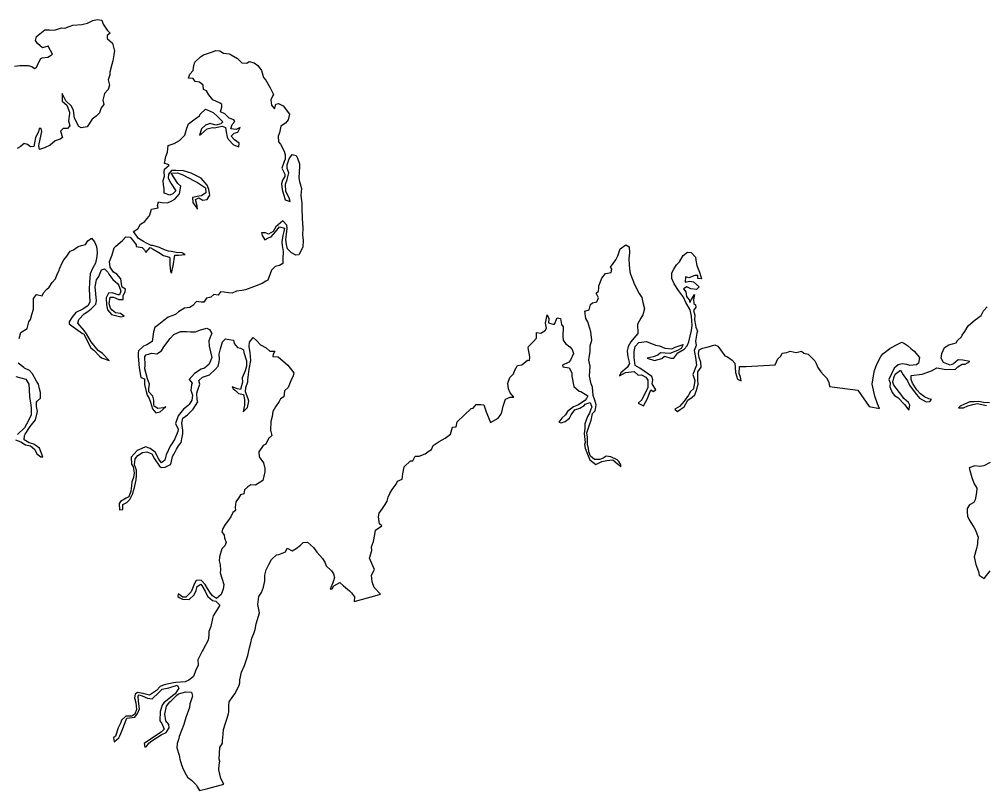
# Model space of a CAD drawing. Extents: x -74 to -34.8, y -33.8 to 5.3.
# Drawn here: x -45.457 to -44.897, y -1.737 to -1.29 of the extents above; entities that cross this region are included whole.
import ezdxf

# ---------------------------------------------------------------- set-up
doc = ezdxf.new("R2010")
doc.units = 0
doc.header["$LTSCALE"] = 2
doc.layers.add('UFEBRASIL', color=7, linetype='Continuous')

msp = doc.modelspace()

# ---------------------------------------------------------------- linework, layer by layer
at = {"layer": 'UFEBRASIL'}
for points in [[(-45.46014, -1.31677), (-45.45703, -1.31644), (-45.45502, -1.31635), (-45.45208, -1.31635), (-45.44997, -1.31687), (-45.44844, -1.31805), (-45.44732, -1.31744), (-45.44622, -1.31472), (-45.44476, -1.31231), (-45.44403, -1.31195), (-45.44072, -1.31158), (-45.43987, -1.3109), (-45.43814, -1.30983), (-45.44048, -1.30512), (-45.44383, -1.30617), (-45.44678, -1.30358), (-45.4479, -1.30186), (-45.44738, -1.29955), (-45.44255, -1.2957), (-45.43974, -1.29568), (-45.43692, -1.29588), (-45.4329, -1.29452), (-45.43093, -1.29469), (-45.42844, -1.29368), (-45.42618, -1.29296), (-45.4211, -1.29257), (-45.41781, -1.29186), (-45.41462, -1.29027), (-45.41218, -1.28961), (-45.40952, -1.29008), (-45.40876, -1.29247), (-45.40636, -1.29588), (-45.40463, -1.29757), (-45.40644, -1.29903), (-45.40631, -1.30077), (-45.40322, -1.30349), (-45.40226, -1.30727), (-45.40216, -1.3077), (-45.40252, -1.31017), (-45.40316, -1.31365), (-45.40369, -1.31575), (-45.40479, -1.32014), (-45.40491, -1.32181), (-45.40575, -1.32475), (-45.4051, -1.32767), (-45.40581, -1.33034), (-45.40789, -1.33264), (-45.40893, -1.3365), (-45.40829, -1.33902), (-45.4099, -1.34099), (-45.41077, -1.34371), (-45.41279, -1.3457), (-45.41512, -1.34744), (-45.41804, -1.35188), (-45.42147, -1.35242), (-45.42271, -1.35164), (-45.4253, -1.34694), (-45.42583, -1.34242), (-45.42704, -1.33995), (-45.43027, -1.33689), (-45.43254, -1.33266), (-45.43252, -1.337), (-45.42982, -1.3393), (-45.42812, -1.34347), (-45.4283, -1.34427), (-45.42885, -1.34851), (-45.42794, -1.35136), (-45.42929, -1.35281), (-45.43182, -1.35283), (-45.43347, -1.35433), (-45.43227, -1.35817), (-45.43365, -1.35911), (-45.43654, -1.35997), (-45.43944, -1.36253), (-45.44279, -1.36407), (-45.44553, -1.36495), (-45.44597, -1.36299), (-45.44582, -1.36182), (-45.44426, -1.35463), (-45.44457, -1.35289), (-45.44575, -1.35281), (-45.44627, -1.3548), (-45.44785, -1.35806), (-45.44881, -1.36331), (-45.4509, -1.36351), (-45.45255, -1.36222), (-45.4544, -1.36152), (-45.45678, -1.36357), (-45.45859, -1.36446)], [(-45.45744, -1.47465), (-45.45647, -1.47118), (-45.45283, -1.46883), (-45.45182, -1.46492), (-45.45079, -1.46354), (-45.45002, -1.46063), (-45.44899, -1.45756), (-45.44906, -1.45531), (-45.44916, -1.45136), (-45.44735, -1.44898), (-45.44409, -1.44976), (-45.44323, -1.44804), (-45.44162, -1.44613), (-45.44009, -1.44488), (-45.43835, -1.44216), (-45.43628, -1.44), (-45.43563, -1.4378), (-45.43426, -1.43505), (-45.43404, -1.43411), (-45.43219, -1.43042), (-45.43157, -1.42907), (-45.42973, -1.42688), (-45.42777, -1.42393), (-45.42581, -1.42315), (-45.42318, -1.42131), (-45.42116, -1.42077), (-45.41892, -1.42002), (-45.41761, -1.41802), (-45.41551, -1.41642), (-45.41377, -1.41855), (-45.41256, -1.42128), (-45.41209, -1.42447), (-45.41233, -1.42701), (-45.41314, -1.43086), (-45.41494, -1.43396), (-45.41625, -1.43703), (-45.41667, -1.44216), (-45.41673, -1.44598), (-45.41638, -1.45334), (-45.4174, -1.45547), (-45.42039, -1.4576), (-45.42453, -1.45944), (-45.42691, -1.46248), (-45.4284, -1.46489), (-45.4284, -1.46605), (-45.42613, -1.46774), (-45.42058, -1.47172), (-45.41983, -1.47191), (-45.418, -1.47601), (-45.41593, -1.47989), (-45.41419, -1.48136), (-45.41089, -1.48484), (-45.40974, -1.48572), (-45.40522, -1.48725), (-45.40914, -1.48334), (-45.41162, -1.48146), (-45.41562, -1.47657), (-45.41835, -1.47184), (-45.41978, -1.46984), (-45.42328, -1.46564), (-45.42279, -1.46355), (-45.4198, -1.46023), (-45.41757, -1.45888), (-45.41562, -1.45738), (-45.41285, -1.45469), (-45.41254, -1.45268), (-45.41333, -1.4447), (-45.41246, -1.4405), (-45.41124, -1.43859), (-45.40969, -1.4348), (-45.40787, -1.43424), (-45.406, -1.43618), (-45.40547, -1.43737), (-45.40317, -1.44032), (-45.40014, -1.44291), (-45.39955, -1.44385), (-45.39837, -1.44711), (-45.3993, -1.4493), (-45.40008, -1.44927), (-45.40347, -1.44814), (-45.40557, -1.4483), (-45.40697, -1.45093), (-45.40678, -1.45497), (-45.40613, -1.45804), (-45.40391, -1.46064), (-45.39849, -1.46208), (-45.39647, -1.4617), (-45.39863, -1.46004), (-45.40153, -1.4597), (-45.40352, -1.45813), (-45.40442, -1.45697), (-45.40513, -1.45456), (-45.40459, -1.45059), (-45.40278, -1.45062), (-45.39958, -1.4519), (-45.39712, -1.45193), (-45.39715, -1.44965), (-45.39586, -1.44752), (-45.3958, -1.44593), (-45.3977, -1.44474), (-45.39804, -1.44286), (-45.39843, -1.44008), (-45.40085, -1.43731), (-45.40267, -1.43618), (-45.40472, -1.43328), (-45.40505, -1.42988), (-45.40355, -1.42611), (-45.40229, -1.42211), (-45.40139, -1.42101), (-45.39744, -1.41778), (-45.39555, -1.41561), (-45.39303, -1.41575), (-45.39101, -1.41824), (-45.38952, -1.42035), (-45.38947, -1.42131), (-45.386, -1.42175), (-45.38474, -1.42311), (-45.38388, -1.42481), (-45.38141, -1.42191), (-45.37962, -1.42278), (-45.37651, -1.42465), (-45.3737, -1.42651), (-45.37019, -1.42738), (-45.36999, -1.42845), (-45.37007, -1.43178), (-45.36964, -1.43568), (-45.36898, -1.43672), (-45.36812, -1.43252), (-45.36721, -1.42625), (-45.36509, -1.42622), (-45.36107, -1.42595), (-45.36292, -1.42492), (-45.36636, -1.42468), (-45.36918, -1.42422), (-45.3708, -1.42388), (-45.3731, -1.42325), (-45.37598, -1.42185), (-45.37992, -1.42075), (-45.38095, -1.42071), (-45.3839, -1.41915), (-45.38522, -1.41841), (-45.38815, -1.41658), (-45.39103, -1.41252), (-45.38867, -1.41094), (-45.38705, -1.40834), (-45.3845, -1.40675), (-45.38345, -1.4052), (-45.3821, -1.40358), (-45.38163, -1.40298), (-45.38068, -1.39971), (-45.37685, -1.39882), (-45.37723, -1.39749), (-45.3766, -1.39546), (-45.37471, -1.39572), (-45.37139, -1.39588), (-45.36928, -1.39499), (-45.3672, -1.39388), (-45.36436, -1.39064), (-45.36357, -1.3863), (-45.36539, -1.38474), (-45.36935, -1.37881), (-45.36559, -1.37856), (-45.36241, -1.37967), (-45.36001, -1.38116), (-45.35513, -1.38367), (-45.35409, -1.38408), (-45.34932, -1.38735), (-45.34913, -1.3902), (-45.35171, -1.39191), (-45.3532, -1.39214), (-45.3569, -1.3929), (-45.35668, -1.39569), (-45.35397, -1.39962), (-45.35411, -1.39762), (-45.35512, -1.3941), (-45.35329, -1.39296), (-45.35099, -1.39433), (-45.34838, -1.39404), (-45.34694, -1.39153), (-45.34701, -1.39036), (-45.34738, -1.3882), (-45.34839, -1.38564), (-45.3519, -1.3817), (-45.35773, -1.37885), (-45.36204, -1.37732), (-45.3666, -1.37717), (-45.36915, -1.37726), (-45.37091, -1.37932), (-45.37098, -1.38157), (-45.36943, -1.38449), (-45.36652, -1.3889), (-45.36838, -1.39077), (-45.37011, -1.3916), (-45.37339, -1.39025), (-45.37336, -1.38759), (-45.37366, -1.38553), (-45.3739, -1.38292), (-45.37321, -1.38044), (-45.37336, -1.3782), (-45.37307, -1.37635), (-45.37045, -1.37408), (-45.37157, -1.37351), (-45.37316, -1.37318), (-45.3723, -1.36915), (-45.37146, -1.36664), (-45.37107, -1.36264), (-45.36745, -1.36158), (-45.36435, -1.35986), (-45.36129, -1.35682), (-45.36057, -1.35405), (-45.36013, -1.35262), (-45.35925, -1.35025), (-45.3553, -1.34736), (-45.35288, -1.34554), (-45.35242, -1.34466), (-45.34937, -1.34175), (-45.34841, -1.34197), (-45.34498, -1.34363), (-45.34232, -1.34599), (-45.33934, -1.34899), (-45.34039, -1.3502), (-45.34343, -1.3509), (-45.34662, -1.34996), (-45.34937, -1.35102), (-45.35169, -1.35308), (-45.35286, -1.35668), (-45.35166, -1.35601), (-45.34836, -1.35305), (-45.34529, -1.35226), (-45.34436, -1.35247), (-45.33975, -1.35144), (-45.33779, -1.3522), (-45.33734, -1.3548), (-45.33674, -1.35783), (-45.33629, -1.35904), (-45.33306, -1.36231), (-45.32996, -1.36355), (-45.32981, -1.36128), (-45.33249, -1.35947), (-45.33455, -1.35729), (-45.33277, -1.35556), (-45.33061, -1.35505), (-45.32933, -1.35238), (-45.33167, -1.35347), (-45.33477, -1.35302), (-45.33384, -1.35048), (-45.33227, -1.34875), (-45.33289, -1.34787), (-45.33566, -1.34696), (-45.33814, -1.34433), (-45.34062, -1.34312), (-45.33999, -1.34051), (-45.33994, -1.33903), (-45.34087, -1.33824), (-45.34505, -1.33627), (-45.34743, -1.3334), (-45.34886, -1.33097), (-45.35054, -1.33022), (-45.35075, -1.32777), (-45.35283, -1.32607), (-45.35541, -1.32556), (-45.35651, -1.32383), (-45.35931, -1.32362), (-45.35849, -1.32144), (-45.35645, -1.31917), (-45.3561, -1.31641), (-45.35547, -1.31451), (-45.35222, -1.31136), (-45.35057, -1.31012), (-45.34592, -1.3086), (-45.34333, -1.3076), (-45.34114, -1.30788), (-45.33885, -1.30912), (-45.33574, -1.30963), (-45.33454, -1.31018), (-45.3309, -1.31221), (-45.32828, -1.31481), (-45.32544, -1.31504), (-45.32396, -1.31411), (-45.32107, -1.31491), (-45.31904, -1.3164), (-45.3169, -1.31924), (-45.3157, -1.32327), (-45.31444, -1.32485), (-45.3119, -1.32933), (-45.31, -1.33314), (-45.31054, -1.33414), (-45.31145, -1.33617), (-45.31107, -1.33926), (-45.30945, -1.34153), (-45.3086, -1.33877), (-45.30709, -1.33841), (-45.30435, -1.33977), (-45.30065, -1.34465), (-45.30145, -1.34792), (-45.30292, -1.34976), (-45.3056, -1.35161), (-45.30641, -1.3554), (-45.30715, -1.35724), (-45.30709, -1.36051), (-45.30592, -1.36193), (-45.30372, -1.36605), (-45.30311, -1.3682), (-45.3032, -1.37065), (-45.30368, -1.37202), (-45.30503, -1.37586), (-45.30333, -1.37943), (-45.3033, -1.38071), (-45.30463, -1.38289), (-45.30526, -1.385), (-45.30496, -1.38821), (-45.30326, -1.39412), (-45.30028, -1.39509), (-45.30082, -1.39312), (-45.30288, -1.3893), (-45.303, -1.38504), (-45.30207, -1.3824), (-45.301, -1.37847), (-45.30205, -1.37598), (-45.30211, -1.37386), (-45.30091, -1.37041), (-45.29915, -1.36799), (-45.29678, -1.36847), (-45.29599, -1.37005), (-45.29485, -1.37335), (-45.29479, -1.37489), (-45.2952, -1.38137), (-45.29487, -1.38364), (-45.29379, -1.38773), (-45.29416, -1.39152), (-45.29344, -1.39639), (-45.29359, -1.40081), (-45.29334, -1.40332), (-45.29337, -1.40505), (-45.29292, -1.41059), (-45.29319, -1.41443), (-45.29272, -1.41779), (-45.29299, -1.42161), (-45.29528, -1.42609), (-45.29708, -1.4263), (-45.29951, -1.42487), (-45.30184, -1.42262), (-45.30244, -1.42019), (-45.30274, -1.41718), (-45.30239, -1.41412), (-45.30195, -1.41066), (-45.3023, -1.40888), (-45.30452, -1.40632), (-45.30852, -1.40986), (-45.31021, -1.41262), (-45.31286, -1.4141), (-45.31467, -1.41328), (-45.31681, -1.41325), (-45.31657, -1.41479), (-45.31489, -1.41734), (-45.31246, -1.4161), (-45.31132, -1.41567), (-45.30877, -1.41283), (-45.30645, -1.4098), (-45.30352, -1.41063), (-45.30396, -1.41265), (-45.30461, -1.41479), (-45.30509, -1.41858), (-45.30493, -1.42075), (-45.30432, -1.42409), (-45.30459, -1.42854), (-45.30453, -1.43105), (-45.30654, -1.43226), (-45.30892, -1.43287), (-45.31113, -1.43499), (-45.31323, -1.44068), (-45.31432, -1.44141), (-45.31659, -1.44261), (-45.32001, -1.44414), (-45.323, -1.44523), (-45.32618, -1.4464), (-45.32814, -1.44673), (-45.3314, -1.44707), (-45.33381, -1.44832), (-45.33597, -1.44819), (-45.33858, -1.44766), (-45.34076, -1.44759), (-45.34194, -1.44943), (-45.34454, -1.44904), (-45.34624, -1.45055), (-45.34872, -1.45121), (-45.35025, -1.45344), (-45.35189, -1.4535), (-45.35449, -1.45318), (-45.35671, -1.45547), (-45.35841, -1.45666), (-45.36151, -1.45705), (-45.36497, -1.45902), (-45.36666, -1.46073), (-45.37107, -1.46224), (-45.37361, -1.46421), (-45.37635, -1.4665), (-45.3787, -1.46821), (-45.37948, -1.47077), (-45.3803, -1.47622), (-45.38343, -1.47819), (-45.38539, -1.47892), (-45.38826, -1.48174), (-45.38842, -1.48286), (-45.38849, -1.48489), (-45.38777, -1.49153), (-45.38676, -1.49725), (-45.38481, -1.49802), (-45.38479, -1.5013), (-45.38374, -1.50536), (-45.38309, -1.50744), (-45.382, -1.50931), (-45.38124, -1.51153), (-45.38006, -1.51537), (-45.37814, -1.5176), (-45.37556, -1.51709), (-45.3724, -1.51424), (-45.37373, -1.51468), (-45.37692, -1.51523), (-45.37906, -1.51384), (-45.37932, -1.51259), (-45.37939, -1.51028), (-45.37986, -1.50805), (-45.38213, -1.50557), (-45.38231, -1.50356), (-45.38191, -1.50097), (-45.38292, -1.49786), (-45.38461, -1.49209), (-45.38436, -1.49), (-45.38457, -1.48493), (-45.38385, -1.48405), (-45.38045, -1.48299), (-45.37752, -1.4835), (-45.37494, -1.48171), (-45.37359, -1.47948), (-45.3698, -1.47466), (-45.36777, -1.47232), (-45.3638, -1.47043), (-45.36035, -1.47046), (-45.3581, -1.47079), (-45.35519, -1.47079), (-45.35234, -1.46962), (-45.34861, -1.4686), (-45.34708, -1.46933), (-45.34563, -1.4716), (-45.34632, -1.47291), (-45.34746, -1.47587), (-45.34732, -1.47901), (-45.34572, -1.48566), (-45.3473, -1.48954), (-45.34999, -1.49173), (-45.35195, -1.49228), (-45.35569, -1.49476), (-45.35883, -1.4983), (-45.35719, -1.50039), (-45.35752, -1.50144), (-45.35785, -1.50455), (-45.35692, -1.5074), (-45.35736, -1.51029), (-45.35881, -1.51284), (-45.3595, -1.51346), (-45.36204, -1.51547), (-45.36518, -1.51946), (-45.36671, -1.52377), (-45.36529, -1.52716), (-45.36547, -1.52837), (-45.36716, -1.53275), (-45.36883, -1.53557), (-45.36963, -1.53652), (-45.37212, -1.54203), (-45.37295, -1.54499), (-45.37488, -1.5466), (-45.37636, -1.54452), (-45.37849, -1.5405), (-45.38139, -1.5383), (-45.38418, -1.53743), (-45.38622, -1.53823), (-45.38892, -1.53955), (-45.39237, -1.54338), (-45.39233, -1.54733), (-45.39139, -1.54897), (-45.39072, -1.55237), (-45.39115, -1.55518), (-45.39206, -1.55756), (-45.39235, -1.56), (-45.39257, -1.56296), (-45.39379, -1.5664), (-45.39535, -1.56713), (-45.39865, -1.56906), (-45.39934, -1.5702), (-45.39925, -1.57389), (-45.39726, -1.57374), (-45.39733, -1.57074), (-45.3949, -1.56961), (-45.39315, -1.56785), (-45.3917, -1.56485), (-45.39061, -1.56098), (-45.38963, -1.55638), (-45.38941, -1.55404), (-45.38934, -1.55097), (-45.39043, -1.54783), (-45.39021, -1.54439), (-45.38858, -1.54242), (-45.38589, -1.54067), (-45.38328, -1.54016), (-45.38045, -1.5414), (-45.379, -1.54425), (-45.37609, -1.54856), (-45.37479, -1.54933), (-45.37275, -1.54907), (-45.3696, -1.54768), (-45.36927, -1.54663), (-45.36849, -1.5429), (-45.36689, -1.54023), (-45.36609, -1.53862), (-45.36508, -1.53669), (-45.36341, -1.53486), (-45.36284, -1.53172), (-45.36255, -1.52975), (-45.36241, -1.52763), (-45.36299, -1.52372), (-45.36259, -1.5208), (-45.35988, -1.51886), (-45.35934, -1.51846), (-45.35651, -1.51554), (-45.35386, -1.51126), (-45.3542, -1.51013), (-45.35446, -1.50629), (-45.35395, -1.5049), (-45.35264, -1.501), (-45.35315, -1.49891), (-45.35117, -1.49705), (-45.34711, -1.49559), (-45.34377, -1.49252), (-45.34197, -1.49066), (-45.34139, -1.48817), (-45.34124, -1.48653), (-45.34135, -1.48364), (-45.3407, -1.48047), (-45.33944, -1.47659), (-45.33785, -1.47484), (-45.33574, -1.47513), (-45.33313, -1.47557), (-45.33273, -1.47751), (-45.3309, -1.47981), (-45.32901, -1.48011), (-45.32731, -1.4812), (-45.32709, -1.48277), (-45.32551, -1.48756), (-45.32558, -1.4907), (-45.32638, -1.49336), (-45.3282, -1.49735), (-45.32796, -1.49994), (-45.32916, -1.5041), (-45.3309, -1.50381), (-45.33395, -1.5025), (-45.33328, -1.50381), (-45.3319, -1.50469), (-45.33023, -1.50652), (-45.32725, -1.5071), (-45.3268, -1.50995), (-45.3268, -1.5132), (-45.32706, -1.51517), (-45.32746, -1.51708), (-45.32495, -1.51448), (-45.32417, -1.51083), (-45.32457, -1.50955), (-45.32627, -1.50549), (-45.32591, -1.50297), (-45.32477, -1.49969), (-45.32473, -1.49855), (-45.32408, -1.49241), (-45.32301, -1.48738), (-45.32347, -1.4826), (-45.32397, -1.47942), (-45.32392, -1.47669), (-45.32169, -1.47401), (-45.31966, -1.47592), (-45.31744, -1.47823), (-45.31422, -1.48005), (-45.31214, -1.48187), (-45.3092, -1.48192), (-45.31015, -1.4836), (-45.31038, -1.48492), (-45.30724, -1.48519), (-45.30169, -1.49001), (-45.29807, -1.49451), (-45.29848, -1.49629), (-45.29986, -1.49901), (-45.30138, -1.5029), (-45.3036, -1.50485), (-45.30403, -1.50833), (-45.30596, -1.50944), (-45.30661, -1.51108), (-45.30885, -1.51413), (-45.31038, -1.51697), (-45.31073, -1.51978), (-45.31157, -1.52267), (-45.31173, -1.52763), (-45.31091, -1.53076), (-45.31285, -1.53249), (-45.31438, -1.53574), (-45.31596, -1.53658), (-45.31837, -1.54031), (-45.31828, -1.54313), (-45.31582, -1.5467), (-45.31497, -1.54986), (-45.31504, -1.55179), (-45.31608, -1.55679), (-45.32039, -1.55956), (-45.323, -1.55929), (-45.32491, -1.56051), (-45.32676, -1.56219), (-45.32709, -1.56466), (-45.32901, -1.56518), (-45.3303, -1.56713), (-45.33172, -1.56925), (-45.33225, -1.57236), (-45.33205, -1.57429), (-45.3336, -1.57544), (-45.33472, -1.57784), (-45.33598, -1.57985), (-45.3379, -1.58238), (-45.33935, -1.58471), (-45.33997, -1.58658), (-45.33855, -1.58849), (-45.33828, -1.59003), (-45.33745, -1.5928), (-45.33817, -1.59478), (-45.33991, -1.59651), (-45.34117, -1.60102), (-45.34135, -1.60335), (-45.34086, -1.6057), (-45.34068, -1.60881), (-45.34086, -1.61037), (-45.33973, -1.61397), (-45.33864, -1.61714), (-45.33921, -1.6198), (-45.3396, -1.62087), (-45.34023, -1.62296), (-45.34299, -1.62528), (-45.34527, -1.62374), (-45.34693, -1.62155), (-45.34812, -1.61948), (-45.34964, -1.61711), (-45.35179, -1.6147), (-45.35483, -1.61486), (-45.35571, -1.6165), (-45.35759, -1.62147), (-45.36076, -1.62449), (-45.3626, -1.62439), (-45.36519, -1.62246), (-45.36536, -1.62415), (-45.36458, -1.62473), (-45.36269, -1.62569), (-45.3589, -1.62583), (-45.35588, -1.62306), (-45.35481, -1.62053), (-45.35419, -1.61825), (-45.35204, -1.61703), (-45.35142, -1.61771), (-45.34954, -1.62108), (-45.34878, -1.62264), (-45.34801, -1.624), (-45.34536, -1.62645), (-45.34334, -1.62685), (-45.34104, -1.62914), (-45.34208, -1.63068), (-45.34356, -1.63311), (-45.34496, -1.63536), (-45.34535, -1.63682), (-45.34635, -1.64152), (-45.34744, -1.64444), (-45.34736, -1.64658), (-45.34786, -1.6494), (-45.35067, -1.65478), (-45.35135, -1.65572), (-45.35372, -1.66087), (-45.35364, -1.66387), (-45.35513, -1.66724), (-45.35637, -1.6705), (-45.35895, -1.67261), (-45.36108, -1.67348), (-45.36652, -1.67387), (-45.36785, -1.67405), (-45.37338, -1.67522), (-45.37561, -1.67619), (-45.37779, -1.67848), (-45.37829, -1.67898), (-45.3818, -1.68128), (-45.38494, -1.68042), (-45.38543, -1.68039), (-45.3888, -1.67979), (-45.39021, -1.68078), (-45.39058, -1.68284), (-45.38978, -1.68564), (-45.38931, -1.68958), (-45.39033, -1.69232), (-45.39205, -1.69342), (-45.39555, -1.69352), (-45.39809, -1.69577), (-45.39841, -1.69705), (-45.3999, -1.70028), (-45.40151, -1.70506), (-45.40273, -1.706), (-45.40223, -1.70825), (-45.39968, -1.70605), (-45.39903, -1.70488), (-45.39745, -1.7012), (-45.39672, -1.69895), (-45.39492, -1.69467), (-45.39038, -1.69397), (-45.38872, -1.69197), (-45.38771, -1.6891), (-45.3882, -1.68479), (-45.38839, -1.68188), (-45.38775, -1.68116), (-45.38606, -1.68173), (-45.38297, -1.68307), (-45.38021, -1.68333), (-45.37647, -1.67967), (-45.37445, -1.67783), (-45.37064, -1.67699), (-45.36583, -1.67548), (-45.36475, -1.67729), (-45.36704, -1.6804), (-45.36851, -1.68161), (-45.37354, -1.68565), (-45.37442, -1.6871), (-45.37571, -1.69079), (-45.37575, -1.69621), (-45.37475, -1.69771), (-45.37339, -1.70088), (-45.37481, -1.70256), (-45.38496, -1.70919), (-45.38447, -1.71149), (-45.38363, -1.71105), (-45.38217, -1.70905), (-45.38049, -1.70773), (-45.37514, -1.70432), (-45.37208, -1.70288), (-45.37037, -1.70013), (-45.37071, -1.69825), (-45.37228, -1.6961), (-45.37288, -1.6922), (-45.37194, -1.68771), (-45.37009, -1.68507), (-45.36952, -1.68465), (-45.36627, -1.68138), (-45.36505, -1.68058), (-45.36074, -1.67942), (-45.35756, -1.67961), (-45.35683, -1.68179), (-45.35774, -1.68421), (-45.35842, -1.68623), (-45.3587, -1.68844), (-45.36075, -1.69428), (-45.36198, -1.69823), (-45.36332, -1.70181), (-45.3646, -1.70517), (-45.36473, -1.70633), (-45.36581, -1.70919), (-45.3659, -1.71176), (-45.36458, -1.71609), (-45.36418, -1.71835), (-45.3632, -1.72165), (-45.36228, -1.72412), (-45.36066, -1.72738), (-45.35981, -1.72882), (-45.35751, -1.73057), (-45.35482, -1.73314), (-45.35405, -1.73462), (-45.35281, -1.73661), (-45.34806, -1.73531), (-45.33882, -1.73278), (-45.34042, -1.72953), (-45.34155, -1.72455), (-45.34146, -1.72169), (-45.34108, -1.71946), (-45.34139, -1.71836), (-45.34108, -1.71162), (-45.33959, -1.70899), (-45.33946, -1.7077), (-45.33904, -1.70393), (-45.33887, -1.70107), (-45.33777, -1.6975), (-45.33683, -1.69457), (-45.33601, -1.69183), (-45.33584, -1.69106), (-45.3359, -1.68741), (-45.33562, -1.68512), (-45.33361, -1.68207), (-45.3322, -1.68037), (-45.32981, -1.67556), (-45.32939, -1.6742), (-45.32943, -1.67235), (-45.3285, -1.66795), (-45.32666, -1.66414), (-45.32491, -1.65826), (-45.32389, -1.65393), (-45.32302, -1.65098), (-45.3225, -1.6483), (-45.32138, -1.64562), (-45.32056, -1.64324), (-45.32004, -1.63994), (-45.31805, -1.6336), (-45.31907, -1.62865), (-45.31845, -1.62401), (-45.31697, -1.6218), (-45.31574, -1.6186), (-45.31492, -1.61509), (-45.31502, -1.61169), (-45.3142, -1.6087), (-45.31272, -1.60556), (-45.31108, -1.60257), (-45.30811, -1.59989), (-45.30677, -1.59978), (-45.30293, -1.59829), (-45.30201, -1.59602), (-45.29914, -1.59757), (-45.29679, -1.59623), (-45.29428, -1.59432), (-45.29284, -1.59288), (-45.29018, -1.59267), (-45.2867, -1.59566), (-45.2849, -1.59839), (-45.28152, -1.602), (-45.28009, -1.60427), (-45.27937, -1.60623), (-45.27625, -1.60927), (-45.27512, -1.61092), (-45.27461, -1.61309), (-45.27543, -1.61556), (-45.27712, -1.61984), (-45.27589, -1.61964), (-45.27487, -1.61788), (-45.27149, -1.61592), (-45.26944, -1.61789), (-45.2658, -1.62072), (-45.26478, -1.62196), (-45.26294, -1.62433), (-45.26324, -1.62701), (-45.25124, -1.62361), (-45.24798, -1.62268), (-45.25162, -1.61892), (-45.25274, -1.61562), (-45.25315, -1.6117), (-45.25146, -1.60845), (-45.25238, -1.60629), (-45.25423, -1.60185), (-45.25295, -1.59737), (-45.25315, -1.5953), (-45.25202, -1.59221), (-45.2512, -1.58819), (-45.2509, -1.58561), (-45.24705, -1.58309), (-45.24849, -1.58205), (-45.2491, -1.57793), (-45.24859, -1.57576), (-45.2468, -1.57303), (-45.24516, -1.57076), (-45.24413, -1.56891), (-45.24342, -1.56654), (-45.24249, -1.56447), (-45.24106, -1.562), (-45.23886, -1.55896), (-45.23804, -1.55721), (-45.23527, -1.55607), (-45.23496, -1.55298), (-45.2342, -1.54891), (-45.23051, -1.5455), (-45.22918, -1.5454), (-45.22784, -1.54282), (-45.22559, -1.54272), (-45.22195, -1.54143), (-45.22021, -1.53999), (-45.21837, -1.53895), (-45.21745, -1.53658), (-45.21396, -1.53432), (-45.21048, -1.53225), (-45.20725, -1.52993), (-45.20623, -1.52591), (-45.20398, -1.52571), (-45.20346, -1.52282), (-45.19537, -1.51509), (-45.19424, -1.51498), (-45.1924, -1.51282), (-45.18974, -1.51282), (-45.188, -1.51292), (-45.18656, -1.51705), (-45.18405, -1.52318), (-45.17964, -1.52068), (-45.17809, -1.51855), (-45.17764, -1.51735), (-45.17675, -1.51385), (-45.17537, -1.50971), (-45.17266, -1.50866), (-45.17062, -1.50858), (-45.17272, -1.5061), (-45.1737, -1.50371), (-45.17403, -1.50037), (-45.1729, -1.4971), (-45.1708, -1.49514), (-45.17003, -1.49294), (-45.16851, -1.4902), (-45.16596, -1.48984), (-45.16486, -1.48888), (-45.16276, -1.48711), (-45.16144, -1.48736), (-45.16138, -1.48521), (-45.1623, -1.48007), (-45.16215, -1.4792), (-45.15946, -1.47642), (-45.15741, -1.47445), (-45.15741, -1.47114), (-45.15503, -1.47142), (-45.15248, -1.46985), (-45.15175, -1.46866), (-45.1523, -1.46563), (-45.1512, -1.46094), (-45.15033, -1.46292), (-45.15052, -1.4654), (-45.14778, -1.46622), (-45.14695, -1.46632), (-45.14549, -1.46255), (-45.14358, -1.46301), (-45.14294, -1.4665), (-45.14203, -1.46779), (-45.1423, -1.47339), (-45.14207, -1.47546), (-45.14061, -1.47748), (-45.13824, -1.47932), (-45.13678, -1.48088), (-45.13596, -1.48318), (-45.13769, -1.48722), (-45.13879, -1.48832), (-45.14244, -1.48998), (-45.14216, -1.49099), (-45.1386, -1.49163), (-45.13692, -1.49445), (-45.13692, -1.49647), (-45.13591, -1.50244), (-45.13281, -1.50511), (-45.13172, -1.5052), (-45.12771, -1.50775), (-45.12848, -1.50932), (-45.12954, -1.51043), (-45.13308, -1.51294), (-45.13596, -1.51417), (-45.13943, -1.51693), (-45.14059, -1.51888), (-45.14281, -1.52072), (-45.14447, -1.52306), (-45.14309, -1.52351), (-45.14087, -1.52267), (-45.13826, -1.52067), (-45.13732, -1.51888), (-45.13522, -1.51598), (-45.13234, -1.51503), (-45.12982, -1.51339), (-45.12926, -1.51261), (-45.12638, -1.5116), (-45.12533, -1.51428), (-45.12594, -1.51556), (-45.12677, -1.51785), (-45.12799, -1.51969), (-45.12948, -1.52393), (-45.12954, -1.52672), (-45.12993, -1.52967), (-45.12929, -1.53478), (-45.12962, -1.53606), (-45.12929, -1.53807), (-45.12796, -1.54158), (-45.12663, -1.54482), (-45.12309, -1.54761), (-45.11959, -1.54582), (-45.11677, -1.54532), (-45.11322, -1.54493), (-45.11059, -1.54719), (-45.1086, -1.54897), (-45.10849, -1.54775), (-45.10982, -1.54579), (-45.11076, -1.54479), (-45.11436, -1.54323), (-45.11702, -1.54278), (-45.11879, -1.5439), (-45.12073, -1.54462), (-45.12394, -1.54468), (-45.12622, -1.54267), (-45.12707, -1.54026), (-45.12741, -1.53819), (-45.12791, -1.53624), (-45.12796, -1.53167), (-45.12824, -1.52933), (-45.12702, -1.52525), (-45.12569, -1.5219), (-45.12502, -1.51806), (-45.12342, -1.51655), (-45.12289, -1.51296), (-45.12367, -1.51023), (-45.12455, -1.50755), (-45.12499, -1.50276), (-45.12571, -1.50086), (-45.12666, -1.49646), (-45.12638, -1.49061), (-45.12721, -1.4872), (-45.12699, -1.48553), (-45.12627, -1.48227), (-45.12627, -1.47876), (-45.1253, -1.47545), (-45.12607, -1.47078), (-45.12779, -1.46496), (-45.12895, -1.46297), (-45.12938, -1.45878), (-45.12697, -1.458), (-45.1261, -1.45489), (-45.12506, -1.45399), (-45.12254, -1.45331), (-45.12162, -1.45092), (-45.12298, -1.44834), (-45.12153, -1.44718), (-45.12138, -1.44523), (-45.12128, -1.44406), (-45.11969, -1.43968), (-45.11751, -1.43681), (-45.11413, -1.43637), (-45.11384, -1.43413), (-45.11454, -1.43314), (-45.11149, -1.42895), (-45.11024, -1.42657), (-45.10898, -1.42258), (-45.10559, -1.42031), (-45.10375, -1.42146), (-45.10352, -1.42498), (-45.10397, -1.42844), (-45.10378, -1.4318), (-45.10328, -1.43602), (-45.10299, -1.43724), (-45.1007, -1.44334), (-45.09799, -1.44857), (-45.09635, -1.45083), (-45.09584, -1.45372), (-45.09492, -1.45733), (-45.09584, -1.46093), (-45.09707, -1.46279), (-45.09901, -1.46629), (-45.09876, -1.4716), (-45.10101, -1.47438), (-45.10275, -1.47654), (-45.10428, -1.47912), (-45.1049, -1.482), (-45.10459, -1.4852), (-45.10347, -1.48901), (-45.105, -1.49138), (-45.10858, -1.49447), (-45.1093, -1.49612), (-45.10582, -1.49427), (-45.10091, -1.49375), (-45.09855, -1.49581), (-45.09661, -1.49571), (-45.09405, -1.49705), (-45.09292, -1.4988), (-45.09302, -1.50313), (-45.09502, -1.5072), (-45.09645, -1.51008), (-45.0985, -1.51204), (-45.09553, -1.51359), (-45.0943, -1.51153), (-45.09318, -1.50926), (-45.09236, -1.5073), (-45.09113, -1.50431), (-45.0898, -1.50534), (-45.08837, -1.50431), (-45.09047, -1.50086), (-45.08995, -1.4986), (-45.09057, -1.49653), (-45.09753, -1.49169), (-45.10029, -1.49014), (-45.10091, -1.48551), (-45.10091, -1.48211), (-45.10029, -1.47922), (-45.09809, -1.4769), (-45.09369, -1.47639), (-45.08847, -1.47835), (-45.08612, -1.47876), (-45.08315, -1.4801), (-45.07895, -1.48061), (-45.07701, -1.47958), (-45.0725, -1.47804), (-45.07363, -1.48031), (-45.07573, -1.48149), (-45.08023, -1.48324), (-45.08555, -1.48293), (-45.08719, -1.48427), (-45.08985, -1.4851), (-45.09323, -1.48592), (-45.08913, -1.48736), (-45.08484, -1.48613), (-45.0833, -1.48489), (-45.07951, -1.48592), (-45.07793, -1.48597), (-45.07557, -1.48288), (-45.07179, -1.48082), (-45.07015, -1.47876), (-45.06912, -1.47649), (-45.06759, -1.47), (-45.06728, -1.46701), (-45.06764, -1.46172), (-45.06846, -1.45791), (-45.07091, -1.45379), (-45.07225, -1.4506), (-45.07521, -1.44668), (-45.07757, -1.44287), (-45.079, -1.43988), (-45.07896, -1.43646), (-45.07791, -1.43443), (-45.07623, -1.43196), (-45.07463, -1.43013), (-45.07244, -1.42641), (-45.06997, -1.42448), (-45.06785, -1.42478), (-45.06531, -1.42744), (-45.06508, -1.42915), (-45.06443, -1.43231), (-45.06301, -1.43608), (-45.06189, -1.43992), (-45.06387, -1.43975), (-45.06395, -1.43802), (-45.06559, -1.438), (-45.06908, -1.43935), (-45.07108, -1.43892), (-45.07135, -1.44188), (-45.06874, -1.44131), (-45.06652, -1.44173), (-45.0632, -1.44457), (-45.06463, -1.44619), (-45.06798, -1.44571), (-45.07024, -1.44468), (-45.07221, -1.44574), (-45.07087, -1.44749), (-45.07049, -1.45018), (-45.06892, -1.45214), (-45.06852, -1.45374), (-45.0677, -1.45199), (-45.06594, -1.44907), (-45.06644, -1.4519), (-45.06622, -1.45424), (-45.06529, -1.45501), (-45.0652, -1.45645), (-45.06644, -1.4583), (-45.06574, -1.46111), (-45.06579, -1.46367), (-45.0653, -1.46683), (-45.06512, -1.46801), (-45.06405, -1.47023), (-45.06455, -1.47144), (-45.06529, -1.47619), (-45.06486, -1.47865), (-45.06607, -1.48145), (-45.06529, -1.48557), (-45.06477, -1.49004), (-45.0669, -1.49543), (-45.06568, -1.49884), (-45.06647, -1.50375), (-45.06821, -1.50533), (-45.06943, -1.50734), (-45.07178, -1.51094), (-45.07456, -1.514), (-45.07735, -1.51558), (-45.07566, -1.51686), (-45.07409, -1.51581), (-45.07182, -1.51414), (-45.06982, -1.51037), (-45.06721, -1.50862), (-45.06564, -1.50721), (-45.06468, -1.5045), (-45.06372, -1.50108), (-45.06399, -1.49828), (-45.06399, -1.49381), (-45.06203, -1.49122), (-45.0622, -1.48833), (-45.06325, -1.48561), (-45.06351, -1.48334), (-45.06316, -1.48123), (-45.06116, -1.48018), (-45.05863, -1.47957), (-45.05411, -1.47825), (-45.05237, -1.47895), (-45.0508, -1.48123), (-45.04836, -1.48456), (-45.0468, -1.48526), (-45.04405, -1.48706), (-45.04249, -1.4889), (-45.04222, -1.49144), (-45.04214, -1.49433), (-45.04101, -1.49819), (-45.03883, -1.49906), (-45.03918, -1.49705), (-45.04005, -1.49495), (-45.03979, -1.49083), (-45.036, -1.49089), (-45.01914, -1.48988), (-45.01751, -1.48641), (-45.01586, -1.48484), (-45.01496, -1.48298), (-45.01226, -1.48265), (-45.01047, -1.48182), (-45.00698, -1.48273), (-45.0039, -1.48185), (-45.00255, -1.48298), (-45.00001, -1.48372), (-44.99613, -1.48743), (-44.99525, -1.48901), (-44.99429, -1.49128), (-44.99261, -1.49394), (-44.99102, -1.49554), (-44.98943, -1.49745), (-44.98809, -1.49997), (-44.98754, -1.50244), (-44.9712, -1.50457), (-44.96461, -1.51397), (-44.95861, -1.51518), (-44.95975, -1.51247), (-44.96135, -1.50806), (-44.96281, -1.50094), (-44.96219, -1.49624), (-44.9616, -1.49311), (-44.96014, -1.48944), (-44.95781, -1.48494), (-44.95679, -1.48349), (-44.95264, -1.48027), (-44.94908, -1.47844), (-44.94577, -1.47671), (-44.94408, -1.4774), (-44.94239, -1.4786), (-44.94052, -1.48034), (-44.93847, -1.4819), (-44.93548, -1.48551), (-44.93603, -1.48891), (-44.93712, -1.48987), (-44.94105, -1.49024), (-44.94287, -1.48964), (-44.94554, -1.48925), (-44.94787, -1.48976), (-44.9502, -1.49178), (-44.95321, -1.49839), (-44.9525, -1.50025), (-44.95254, -1.50251), (-44.95127, -1.50581), (-44.94999, -1.50765), (-44.94794, -1.5088), (-44.94413, -1.51282), (-44.94162, -1.51617), (-44.94112, -1.51314), (-44.94185, -1.51167), (-44.94447, -1.50926), (-44.94566, -1.50756), (-44.95036, -1.50159), (-44.95086, -1.49984), (-44.95035, -1.49736), (-44.94956, -1.49523), (-44.94645, -1.49288), (-44.9449, -1.49568), (-44.94244, -1.49908), (-44.94114, -1.50168), (-44.93799, -1.50604), (-44.93535, -1.50916), (-44.93156, -1.51123), (-44.92941, -1.5111), (-44.92839, -1.50992), (-44.93008, -1.5096), (-44.93258, -1.50845), (-44.93482, -1.50666), (-44.9369, -1.50439), (-44.93941, -1.50039), (-44.94018, -1.49842), (-44.94019, -1.49595), (-44.93384, -1.49532), (-44.92843, -1.49334), (-44.9254, -1.49164), (-44.92217, -1.49223), (-44.92023, -1.49262), (-44.91458, -1.49234), (-44.9133, -1.49103), (-44.91076, -1.48937), (-44.90895, -1.48937), (-44.90622, -1.48797), (-44.91036, -1.4872), (-44.91302, -1.48688), (-44.91576, -1.48929), (-44.91766, -1.48993), (-44.9215, -1.48854), (-44.9228, -1.48595), (-44.9225, -1.48335), (-44.92086, -1.47974), (-44.91848, -1.47826), (-44.91421, -1.477), (-44.91337, -1.47581), (-44.91115, -1.47353), (-44.91077, -1.47257), (-44.90911, -1.47054), (-44.90722, -1.46718), (-44.90426, -1.46463), (-44.90322, -1.46368), (-44.89961, -1.46122), (-44.89843, -1.45858), (-44.89621, -1.45617)], [(-45.45945, -1.53324), (-45.45636, -1.53443), (-45.45362, -1.53624), (-45.45073, -1.53671), (-45.4484, -1.53888), (-45.44714, -1.54141), (-45.44478, -1.54323), (-45.44359, -1.54307), (-45.44558, -1.53819), (-45.4488, -1.53584), (-45.45163, -1.53496), (-45.45456, -1.53327), (-45.45421, -1.53076), (-45.45384, -1.53004), (-45.45102, -1.5255), (-45.44941, -1.52372), (-45.44791, -1.52178), (-45.44681, -1.51693), (-45.4474, -1.51389), (-45.44743, -1.51148), (-45.44699, -1.51085), (-45.44493, -1.50914), (-45.44495, -1.50591), (-45.44564, -1.50378), (-45.4462, -1.50102), (-45.44729, -1.49927), (-45.44967, -1.49507), (-45.45134, -1.49307), (-45.45427, -1.49181), (-45.45467, -1.49131), (-45.458, -1.48893)], [(-45.45932, -1.4966), (-45.45347, -1.49823), (-45.45173, -1.50099), (-45.45166, -1.50431), (-45.45135, -1.50835), (-45.4506, -1.51311), (-45.45038, -1.51501), (-45.45052, -1.5188), (-45.45124, -1.52053), (-45.45317, -1.52422), (-45.45423, -1.52635), (-45.45829, -1.53029)], [(-44.89478, -1.5119), (-44.89831, -1.51162), (-44.90097, -1.51109), (-44.90376, -1.51122), (-44.90628, -1.51122), (-44.90934, -1.51255), (-44.91186, -1.51374), (-44.91292, -1.5148), (-44.91, -1.5148), (-44.90748, -1.51361), (-44.90455, -1.51281), (-44.9019, -1.51228), (-44.89924, -1.51281), (-44.89658, -1.51348)], [(-44.89452, -1.54634), (-44.89822, -1.54833), (-44.90038, -1.54881), (-44.90334, -1.54834), (-44.90661, -1.54961), (-44.90633, -1.55108), (-44.90509, -1.55513), (-44.90371, -1.5588), (-44.9022, -1.56132), (-44.90234, -1.56375), (-44.90323, -1.56813), (-44.90386, -1.56963), (-44.90653, -1.57093), (-44.90773, -1.573), (-44.90787, -1.5751), (-44.90766, -1.57746), (-44.90676, -1.57931), (-44.90563, -1.58122), (-44.90393, -1.58387), (-44.90308, -1.58526), (-44.90144, -1.58964), (-44.90172, -1.59229), (-44.90183, -1.59351), (-44.90243, -1.5963), (-44.90371, -1.60116), (-44.90283, -1.60552), (-44.90124, -1.60958), (-44.90089, -1.61165), (-44.89799, -1.61373), (-44.89439, -1.60922)]]:
    msp.add_lwpolyline(points, dxfattribs=at)

doc.saveas('drawing.dxf')
